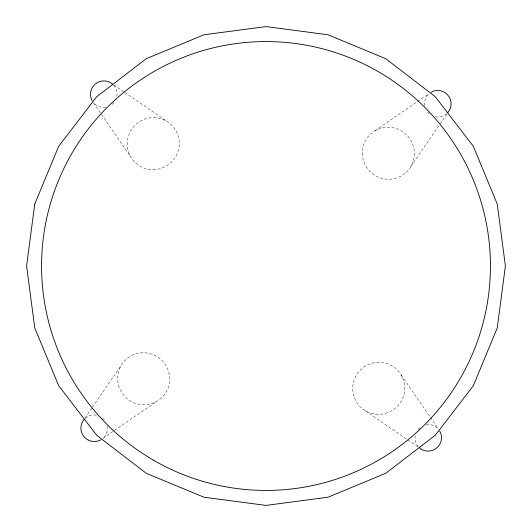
<?xml version="1.0" encoding="UTF-8"?>
<svg xmlns="http://www.w3.org/2000/svg" width="532" height="532" viewBox="0 0 532 532"><rect width="100%" height="100%" fill="white"/><g stroke="black" fill="none" stroke-linecap="round" stroke-linejoin="round"><path stroke-width="0.4" stroke-dasharray="2.66 2" d="M84.974 418.125L92.003 407.891M92.468 407.213L121.05 365.597M410.95 166.403L439.532 124.787M439.997 124.109L447.026 113.875M375.186 130.633L429.071 93.619M102.929 438.381L156.814 401.367M113.875 84.974L124.109 92.003M124.787 92.468L166.403 121.05M365.597 410.95L407.213 439.532M407.891 439.997L418.125 447.026M401.367 375.186L438.381 429.071M93.619 102.929L130.633 156.814M85.233 418.338A13.347 13.214 45 0 1 96.857 415.266M102.477 417.966A13.347 13.214 45 0 1 105.276 421.078M107.278 426.245A13.347 13.214 45 0 1 103.607 437.683M446.767 113.662A13.347 13.214 45 0 1 435.143 116.734M429.524 114.034A13.347 13.214 45 0 1 426.724 110.922M424.722 105.755A13.347 13.214 45 0 1 428.393 94.317M418.338 446.767A13.347 13.214 -45 0 1 415.266 435.143M417.966 429.524A13.347 13.214 -45 0 1 421.078 426.724M426.245 424.722A13.347 13.214 -45 0 1 437.683 428.393M113.662 85.233A13.347 13.214 -45 0 1 116.734 96.857M114.034 102.477A13.347 13.214 -45 0 1 110.922 105.276M105.755 107.278A13.347 13.214 -45 0 1 94.317 103.607M118.563 385.361A26.154 25.895 45 0 0 162.16 397.244A26.154 25.895 45 0 0 150.277 353.647A26.154 25.895 45 0 0 118.563 385.361M362.312 153.136A26.154 25.895 45 0 0 401.474 175.839A26.154 25.895 45 0 0 401.221 130.772A26.154 25.895 45 0 0 362.312 153.136M385.361 413.437A26.154 25.895 -45 0 0 397.244 369.84A26.154 25.895 -45 0 0 353.647 381.723A26.154 25.895 -45 0 0 385.361 413.437M153.136 169.688A26.154 25.895 -45 0 0 175.839 130.526A26.154 25.895 -45 0 0 130.772 130.779A26.154 25.895 -45 0 0 153.136 169.688"/><path stroke-width="0.8" d="M100.874 439.778A13.347 13.214 45 0 1 84.262 419.309M431.126 92.222A13.347 13.214 45 0 1 447.738 112.691M439.778 431.126A13.347 13.214 -45 0 1 419.309 447.738M92.222 100.874A13.347 13.214 -45 0 1 112.691 84.262M34.76 204.042L26.6 266L34.76 327.958L58.673 385.7L96.718 435.282L146.3 473.327L204.042 497.24L266 505.4L327.958 497.24L385.7 473.327L435.282 435.282L473.327 385.7L497.24 327.958L505.4 266L497.24 204.042L473.327 146.3L435.282 96.718L385.7 58.673L327.958 34.76L266 26.6L204.042 34.76L146.3 58.673L96.718 96.718L58.673 146.3L34.76 204.042M153.781 460.366A224.438 224.438 0 0 0 490.438 266A224.438 224.438 0 0 0 153.781 71.634A224.438 224.438 0 0 0 153.781 460.366"/></g></svg>
